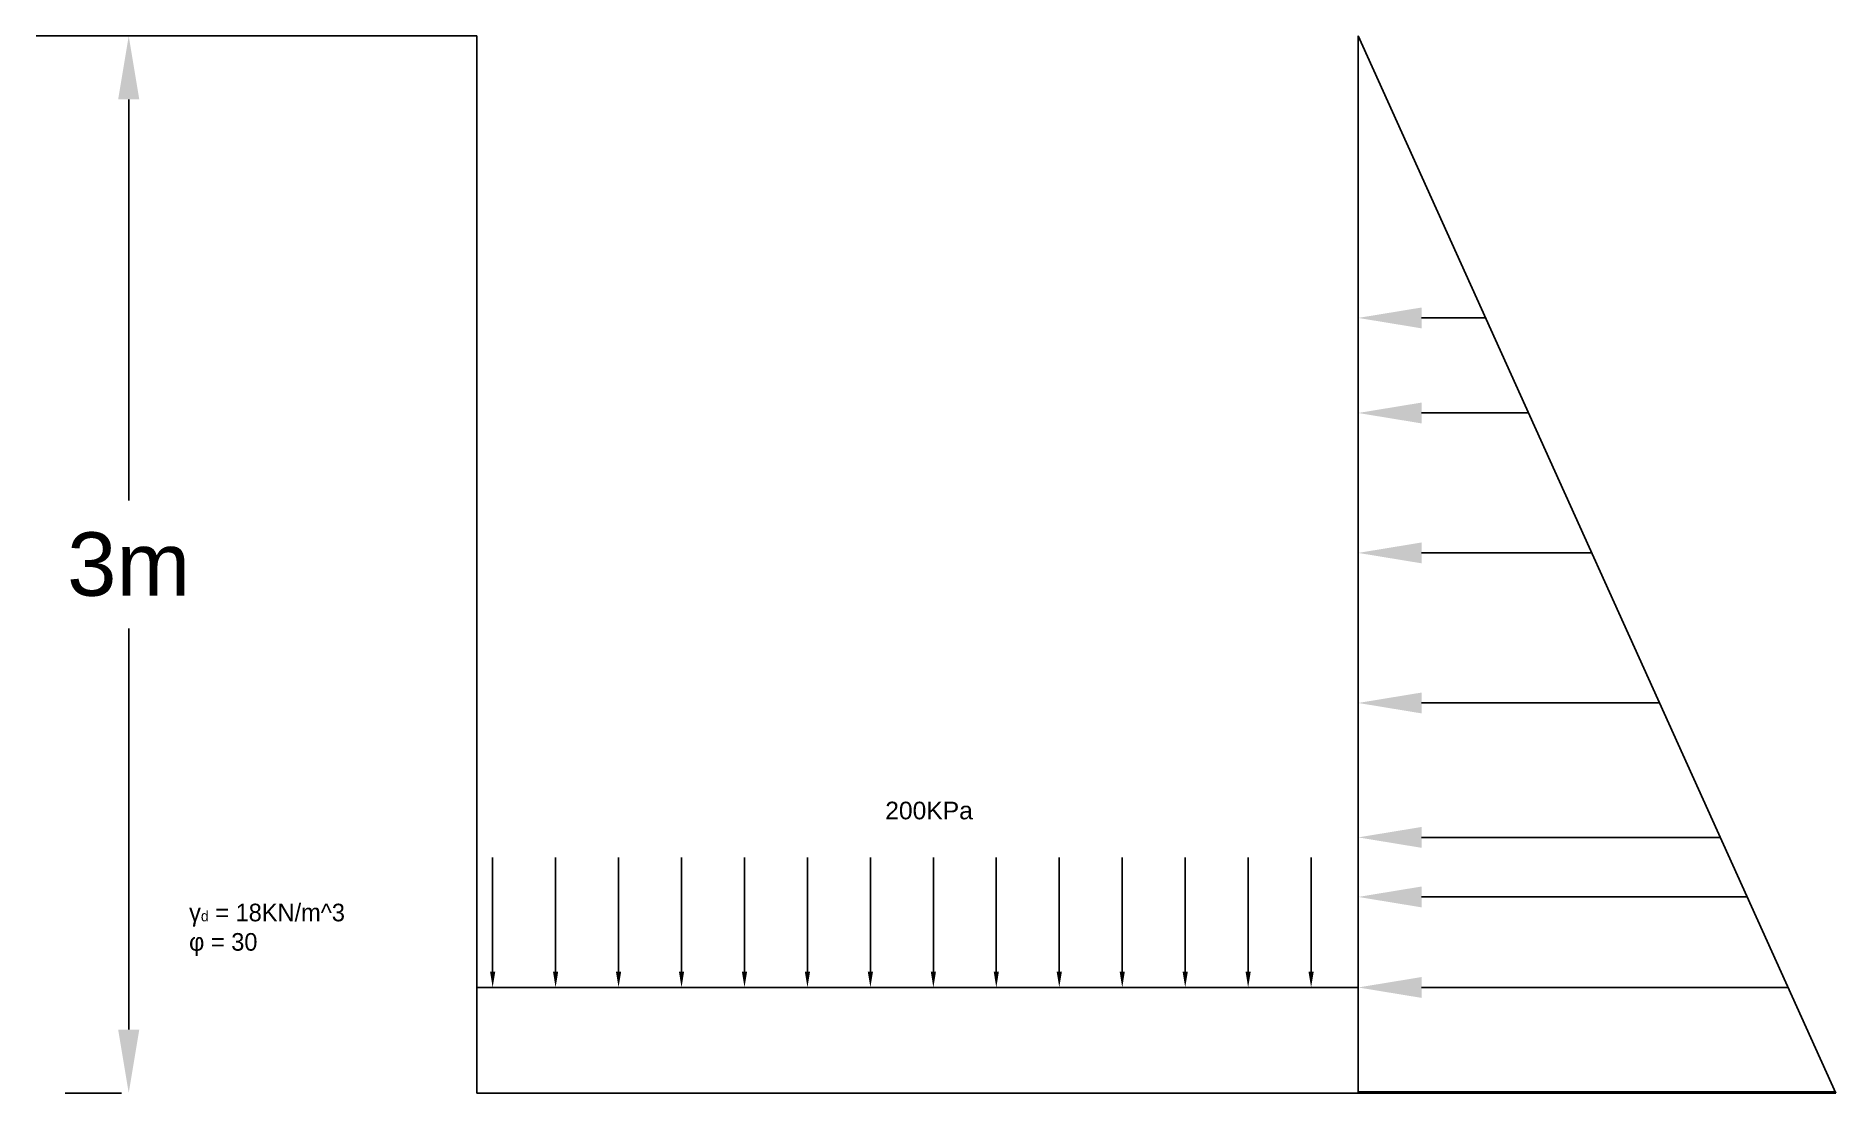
# Model space of a CAD drawing. Header units: inches. Extents: x -1.25 to 3.86, y 0 to 3.
import ezdxf
from ezdxf import colors
from ezdxf.entities.mleader import LeaderData, LeaderLine
from ezdxf.math import Vec2, Vec3

# ---------------------------------------------------------------- set-up
doc = ezdxf.new("R2010")
doc.units = ezdxf.units.IN
doc.header["$MEASUREMENT"] = 0
doc.styles.get("Standard").update_dxf_attribs({"font": 'Arial.ttf'})
doc.dimstyles.get("Standard").update_dxf_attribs({"dimtxt": 0.18, "dimasz": 0.18, "dimexe": 0.18, "dimexo": 0.0625, "dimgap": 0.09, "dimtad": 0, "dimtih": 1, "dimtoh": 1, "dimdec": 0, "dimrnd": 0.0005, "dimzin": 0, "dimtxsty": 'Standard', "dimcen": 0.09, "dimadec": 0, "dimazin": 0, "dimtfac": 1, "dimtdec": 0, "dimtofl": 0, "dimtmove": 0, "dimatfit": 3, "dimfxl": 1, "dimtolj": 1, "dimtzin": 0, "dimarcsym": 0})

# ---------------------------------------------------------------- blocks, each defined once
blk = doc.blocks.new('*D3')
at = {"color": 0, "lineweight": -2, "transparency": 16777216}
for p, q in [((-1.0079, 3), (-1.167, 3)), ((-0.987, 2.82), (-0.987, 1.6812)), ((-0.987, 0.18), (-0.987, 1.3188)), ((-1.0079, 0), (-1.167, 0))]:
    blk.add_line(p, q, dxfattribs=at)
at = {"color": 0, "transparency": 16777216}
for points in [[(-1.017, 2.82), (-0.957, 2.82), (-0.987, 3)], [(-1.017, 0.18), (-0.957, 0.18), (-0.987, 0)]]:
    blk.add_solid(points, dxfattribs=at)
at = {"layer": 'Defpoints', "color": 0, "transparency": 16777216}
for p in [(-0.987, 3), (-0.9454, 3), (-0.9454, 0)]:
    blk.add_point(p, dxfattribs=at)
at = {"color": 0, "transparency": 16777216, "insert": (-0.987, 1.5), "char_height": 0.18, "attachment_point": 5}
blk.add_mtext('\\A1;3m', dxfattribs=at)
blk = doc.blocks.new('*U1')
ml = blk.add_multileader_mtext('Standard')
ml.set_content('', color=256)
ml.set_leader_properties()
ml.build(insert=Vec2(0, 0))
ml.multileader.update_dxf_attribs({"has_dogleg": 0, "dogleg_length": 0.36, "arrow_head_size": 0.045})
ctx = ml.context
ctx.base_point, ctx.char_height, ctx.arrow_head_size, ctx.landing_gap_size, ctx.plane_origin, ctx.plane_x_axis, ctx.plane_y_axis = Vec3(0.1334, -0.3684), 0.045, 0.045, 0.0225, Vec3(0.1334, 0), Vec3(-1, 0), Vec3(0, -1)
notes = []
notes.append((ctx, [(0, (1, 1, 0), (0.2234, -0.3684), (-1, 0), 0.09, [(0, [(0.1334, 0)], 0, [])])]))
ctx.mtext.insert, ctx.mtext.text_direction, ctx.mtext.rotation, ctx.mtext.flow_direction = Vec3(0.1109, -0.3909), Vec3(-1, 0), 3.141593, 5
for ctx, leaders in notes:
    for number, flags, end, landing, length, lines in leaders:
        leader = LeaderData()
        leader.index, (leader.has_last_leader_line, leader.has_dogleg_vector, leader.attachment_direction) = number, flags
        leader.last_leader_point, leader.dogleg_vector, leader.dogleg_length = Vec3(end), Vec3(landing), length
        for number, points, colour, breaks in lines:
            line = LeaderLine()
            line.index, line.vertices, line.color, line.breaks = number, Vec3.list(points), colors.encode_raw_color(colour), breaks
            leader.lines.append(line)
        ctx.leaders.append(leader)
blk = doc.blocks.new('*U2')
at = {"color": 0, "linetype": 'ByBlock', "lineweight": -2, "transparency": 16777216, "rotation": 180}
for p in [(0.1786, 0.2996), (0.3571, 0.2996), (0.5357, 0.2996), (0.7143, 0.2996), (0.8929, 0.2996), (1.0714, 0.2996), (1.25, 0.2996), (1.4286, 0.2996), (1.6071, 0.2996), (1.7857, 0.2996), (1.9643, 0.2996), (2.1429, 0.2996), (2.3214, 0.2996), (2.5, 0.2996)]:
    blk.add_blockref('*U1', p, dxfattribs=at)

msp = doc.modelspace()

# ---------------------------------------------------------------- hatches: boundary and pattern name
h = msp.add_hatch()
h.set_pattern_fill('ACAD_ISO06W100', color=256)
h.set_pattern_definition([(0, (0, 0), (0, 5), [24, -3, 0.5, -3, 0.5, -6.5]), (0, (0, 0), (0, 5), [-34, 0.5, -3])])
h.paths.add_polyline_path([(2.5, 0), (3.8553, 0), (2.5, 3)])

# ---------------------------------------------------------------- linework, layer by layer
for p, q in [((0, 3), (-1.25, 3)), ((0, 0), (0, 3)), ((2.5, 0), (2.5, 3)), ((2.5, 3), (2.5, 3)), ((2.5, 3), (3.8553, 0)), ((2.5, 0.2996), (0, 0.2996)), ((0, 0), (2.5, 0)), ((3.8553, 0), (2.5, 0))]:
    msp.add_line(p, q)

# ---------------------------------------------------------------- block references
msp.add_blockref('*U2', (0, 0))

# ---------------------------------------------------------------- texts
at = {"char_height": 0.05, "attachment_point": 1}
for s, width, insert in [('200KPa', 3.703925, (1.1587, 0.8268)), ('{\\Fgreekc|c0;g\\fAmerican Typewriter|b0|i0|c0|p0;\\H0.6x;d\\Fgreekc|c0;\\H1.66667x; = \\fAmerican Typewriter|b0|i0|c0|p0;18KN/m^ 3\\Fgreekc|c0;\\Pf\\fAmerican Typewriter|b0|i0|c0|p0; = 30}', 2.747417, (-0.8158, 0.5373))]:
    msp.add_mtext_dynamic_manual_height_columns(s, width=width, gutter_width=1, heights=[0], dxfattribs=dict(at, insert=insert))

# ---------------------------------------------------------------- dimensions: what is measured, and where the dimension line sits
dim = msp.add_linear_dim(base=(-0.987, 3), p1=(-0.9454, 0), p2=(-0.9454, 3), angle=90, dimstyle='Standard', override={"dimpost": 'm'})
dim.commit()
dim.dimension.update_dxf_attribs({"geometry": '*D3', "text_midpoint": (-0.987, 1.5)})

# ---------------------------------------------------------------- leaders
ml = msp.add_multileader_mtext('Standard')
ml.set_content('', color=256)
ml.set_leader_properties()
ml.build(insert=Vec2(0, 0))
ml.multileader.update_dxf_attribs({"has_dogleg": 0, "dogleg_length": 0.36, "arrow_head_size": 0.18})
ctx = ml.context
ctx.base_point, ctx.char_height, ctx.arrow_head_size, ctx.landing_gap_size, ctx.plane_origin = Vec3(2.8615, 2.1998), 0.18, 0.18, 0.09, Vec3(2.5, 2.366)
notes = []
notes.append((ctx, [(0, (1, 1, 0), (2.5015, 2.1998), (1, 0), 0.36, [(0, [(2.5, 2.1998)], 0, [])])]))
ctx.mtext.insert, ctx.mtext.flow_direction = Vec3(2.9515, 2.2898), 5
ml = msp.add_multileader_mtext('Standard')
ml.set_content('', color=256)
ml.set_leader_properties()
ml.build(insert=Vec2(0, 0))
ml.multileader.update_dxf_attribs({"has_dogleg": 0, "dogleg_length": 0.36, "arrow_head_size": 0.18})
ctx = ml.context
ctx.base_point, ctx.char_height, ctx.arrow_head_size, ctx.landing_gap_size, ctx.plane_origin = Vec3(2.9834, 1.93), 0.18, 0.18, 0.09, Vec3(2.5, 1.93)
notes.append((ctx, [(0, (1, 1, 0), (2.6234, 1.93), (1, 0), 0.36, [(0, [(2.5, 1.93)], 0, [])])]))
ctx.mtext.insert, ctx.mtext.flow_direction = Vec3(3.0734, 2.02), 5
ml = msp.add_multileader_mtext('Standard')
ml.set_content('', color=256)
ml.set_leader_properties()
ml.build(insert=Vec2(0, 0))
ml.multileader.update_dxf_attribs({"has_dogleg": 0, "dogleg_length": 0.36, "arrow_head_size": 0.18})
ctx = ml.context
ctx.base_point, ctx.char_height, ctx.arrow_head_size, ctx.landing_gap_size, ctx.plane_origin = Vec3(3.1628, 1.5329), 0.18, 0.18, 0.09, Vec3(2.5, 1.5329)
notes.append((ctx, [(0, (1, 1, 0), (2.8028, 1.5329), (1, 0), 0.36, [(0, [(2.5, 1.5329)], 0, [])])]))
ctx.mtext.insert, ctx.mtext.flow_direction = Vec3(3.2528, 1.6229), 5
ml = msp.add_multileader_mtext('Standard')
ml.set_content('', color=256)
ml.set_leader_properties()
ml.build(insert=Vec2(0, 0))
ml.multileader.update_dxf_attribs({"has_dogleg": 0, "dogleg_length": 0.36, "arrow_head_size": 0.18})
ctx = ml.context
ctx.base_point, ctx.char_height, ctx.arrow_head_size, ctx.landing_gap_size, ctx.plane_origin = Vec3(3.3552, 1.107), 0.18, 0.18, 0.09, Vec3(2.5, 1.107)
notes.append((ctx, [(0, (1, 1, 0), (2.9952, 1.107), (1, 0), 0.36, [(0, [(2.5, 1.107)], 0, [])])]))
ctx.mtext.insert, ctx.mtext.flow_direction = Vec3(3.4452, 1.197), 5
ml = msp.add_multileader_mtext('Standard')
ml.set_content('', color=256)
ml.set_leader_properties()
ml.build(insert=Vec2(0, 0))
ml.multileader.update_dxf_attribs({"has_dogleg": 0, "dogleg_length": 0.36, "arrow_head_size": 0.18})
ctx = ml.context
ctx.base_point, ctx.char_height, ctx.arrow_head_size, ctx.landing_gap_size, ctx.plane_origin = Vec3(3.5276, 0.7255), 0.18, 0.18, 0.09, Vec3(2.5, 0.7255)
notes.append((ctx, [(0, (1, 1, 0), (3.1676, 0.7255), (1, 0), 0.36, [(0, [(2.5, 0.7255)], 0, [])])]))
ctx.mtext.insert, ctx.mtext.flow_direction = Vec3(3.6176, 0.8155), 5
at = {"color": 1}
ml = msp.add_multileader_mtext('Standard', dxfattribs=at)
ml.set_content('', color=1)
ml.set_leader_properties()
ml.build(insert=Vec2(0, 0))
ml.multileader.update_dxf_attribs({"has_dogleg": 0, "dogleg_length": 0.36, "arrow_head_size": 0.18})
ctx = ml.context
ctx.base_point, ctx.char_height, ctx.arrow_head_size, ctx.landing_gap_size, ctx.plane_origin = Vec3(3.6039, 0.5565), 0.18, 0.18, 0.09, Vec3(2.5, 0.5565)
notes.append((ctx, [(0, (1, 1, 0), (3.2439, 0.5565), (1, 0), 0.36, [(0, [(2.5, 0.5565)], 0, [])])]))
ctx.mtext.insert, ctx.mtext.flow_direction = Vec3(3.6939, 0.6465), 5
ml = msp.add_multileader_mtext('Standard')
ml.set_content('', color=256)
ml.set_leader_properties()
ml.build(insert=Vec2(0, 0))
ml.multileader.update_dxf_attribs({"has_dogleg": 0, "dogleg_length": 0.36, "arrow_head_size": 0.18})
ctx = ml.context
ctx.base_point, ctx.char_height, ctx.arrow_head_size, ctx.landing_gap_size, ctx.plane_origin = Vec3(3.72, 0.2996), 0.18, 0.18, 0.09, Vec3(2.5, 0.2996)
notes.append((ctx, [(0, (1, 1, 0), (3.36, 0.2996), (1, 0), 0.36, [(0, [(2.5, 0.2996)], 0, [])])]))
ctx.mtext.insert, ctx.mtext.flow_direction = Vec3(3.81, 0.3896), 5
for ctx, leaders in notes:
    for number, flags, end, landing, length, lines in leaders:
        leader = LeaderData()
        leader.index, (leader.has_last_leader_line, leader.has_dogleg_vector, leader.attachment_direction) = number, flags
        leader.last_leader_point, leader.dogleg_vector, leader.dogleg_length = Vec3(end), Vec3(landing), length
        for number, points, colour, breaks in lines:
            line = LeaderLine()
            line.index, line.vertices, line.color, line.breaks = number, Vec3.list(points), colors.encode_raw_color(colour), breaks
            leader.lines.append(line)
        ctx.leaders.append(leader)

doc.saveas('drawing.dxf')
